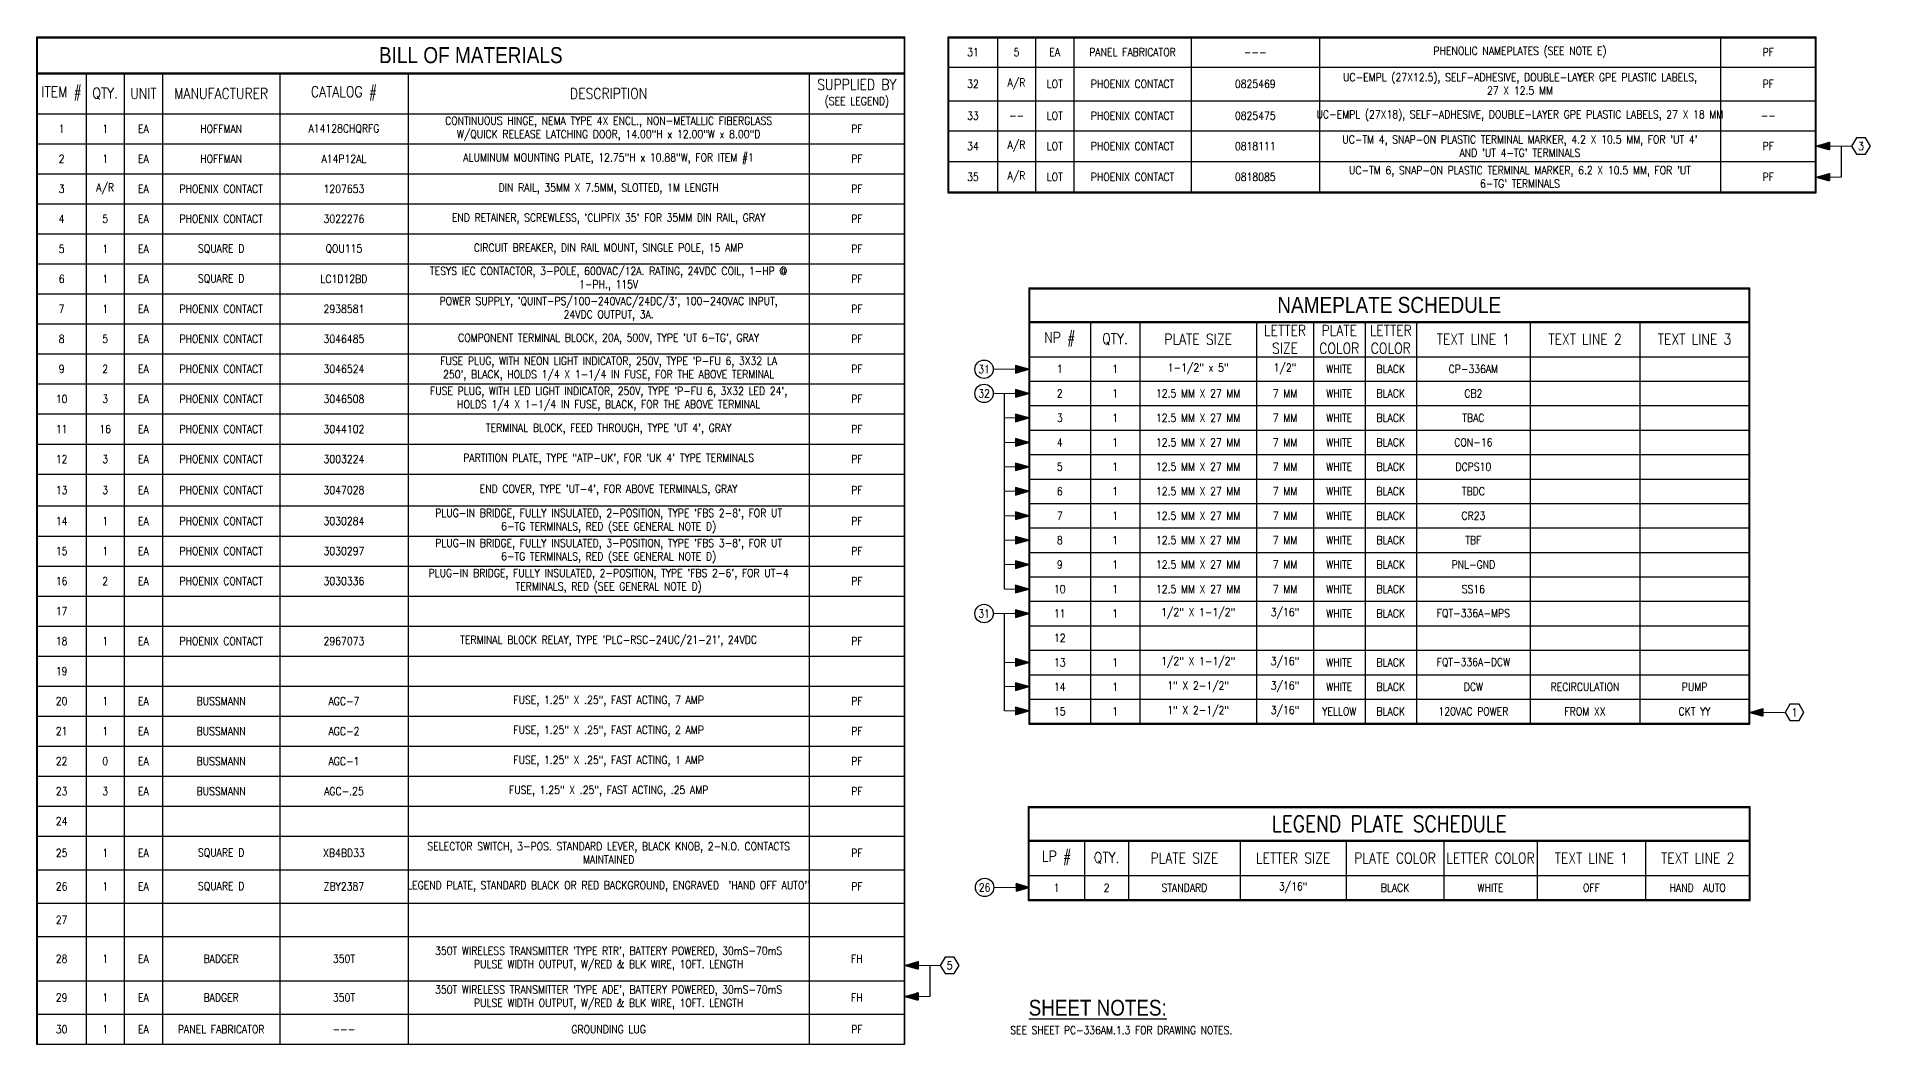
# Model space of a CAD drawing. Header units: inches. Extents: x -1 to 303, y -2 to 61.
# Drawn here: x 82.3 to 168.2, y 13.8 to 60.9 of the extents above; entities that cross this region are included whole.
import ezdxf
from ezdxf.enums import TextEntityAlignment as Align

# ---------------------------------------------------------------- set-up
doc = ezdxf.new("R2010")
doc.units = ezdxf.units.IN
doc.header["$LTSCALE"] = 0.75
doc.header["$MEASUREMENT"] = 0
doc.layers.add('BOM_LAYER @ 4', color=151, linetype='Continuous')
for name, color, linetype, lineweight in [('G-Anno-Sheet-Note @ 4', 151, 'Continuous', 25), ('G-Anno-Std-Note @ 4', 151, 'Continuous', 25), ('Label', 7, 'Continuous', 5)]:
    doc.layers.add(name, color=color, linetype=linetype, lineweight=lineweight)
doc.styles.add('Note', font='romans.shx', dxfattribs={"width": 0.75})
doc.styles.add('ROMANS', font='romans.shx', dxfattribs={"width": 0.85})

# ---------------------------------------------------------------- blocks, each defined once
blk = doc.blocks.new('*T84')
at = {"layer": 'Label', "color": 0, "linetype": 'ByBlock', "lineweight": -2, "ltscale": 2, "transparency": 16777216}
for p, q in [((-0.023, 0.022), (40.675, 0.022)), ((-0.023, 0.022), (-0.023, -47.173)), ((40.675, -1.692), (40.675, 0.022)), ((0.022, -0.023), (40.63, -0.023)), ((0.022, -1.669), (0.022, -0.023)), ((40.63, -0.023), (40.63, -1.669)), ((42.692, 0), (83.389, 0)), ((42.692, 0), (42.692, -7.289)), ((42.737, -1.406), (42.737, 0)), ((45.009, 0), (45.009, -7.244)), ((46.8, 0), (46.8, -7.244)), ((48.59, 0), (48.59, -7.244)), ((54.089, 0), (54.089, -7.244)), ((60.097, 0), (60.097, -7.244)), ((78.903, 0), (78.903, -7.244)), ((83.344, 0), (83.344, -7.244)), ((83.389, -1.406), (83.389, 0)), ((0.022, -1.669), (40.63, -1.669)), ((0.022, -1.714), (40.63, -1.714)), ((0.022, -3.587), (0.022, -1.714)), ((2.294, -1.714), (2.294, -47.173)), ((4.085, -1.714), (4.085, -47.173)), ((5.876, -1.714), (5.876, -47.173)), ((11.374, -1.714), (11.374, -47.173)), ((17.383, -1.714), (17.383, -47.173)), ((36.188, -1.714), (36.188, -47.173)), ((40.63, -1.714), (40.63, -47.173)), ((40.675, -3.587), (40.675, -1.692)), ((42.737, -1.406), (83.344, -1.406)), ((42.737, -2.974), (42.737, -1.406)), ((83.389, -2.974), (83.389, -1.406)), ((42.737, -2.974), (83.344, -2.974)), ((42.737, -4.38), (42.737, -2.974)), ((83.389, -4.38), (83.389, -2.974)), ((0.022, -3.587), (40.63, -3.587)), ((0.022, -4.993), (0.022, -3.587)), ((40.675, -4.993), (40.675, -3.587)), ((0.022, -4.993), (40.63, -4.993)), ((0.022, -6.4), (0.022, -4.993)), ((40.675, -6.4), (40.675, -4.993)), ((42.737, -4.38), (83.344, -4.38)), ((42.737, -5.823), (42.737, -4.38)), ((83.389, -5.823), (83.389, -4.38)), ((42.737, -5.823), (83.344, -5.823)), ((42.737, -7.244), (42.737, -5.823)), ((83.389, -7.289), (83.389, -5.823)), ((0.022, -6.4), (40.63, -6.4)), ((0.022, -7.806), (0.022, -6.4)), ((40.675, -7.806), (40.675, -6.4)), ((42.692, -7.289), (83.389, -7.289)), ((42.737, -7.244), (83.344, -7.244)), ((0.022, -7.806), (40.63, -7.806)), ((0.022, -9.212), (0.022, -7.806)), ((40.675, -9.212), (40.675, -7.806)), ((0.022, -9.212), (40.63, -9.212)), ((0.022, -10.618), (0.022, -9.212)), ((40.675, -10.618), (40.675, -9.212)), ((0.022, -10.618), (40.63, -10.618)), ((0.022, -12.025), (0.022, -10.618)), ((40.675, -12.025), (40.675, -10.618)), ((0.022, -12.025), (40.63, -12.025)), ((0.022, -13.431), (0.022, -12.025)), ((40.675, -13.431), (40.675, -12.025)), ((0.022, -13.431), (40.63, -13.431)), ((0.022, -14.837), (0.022, -13.431)), ((40.675, -14.837), (40.675, -13.431)), ((0.022, -14.837), (40.63, -14.837)), ((0.022, -16.243), (0.022, -14.837)), ((40.675, -16.243), (40.675, -14.837)), ((0.022, -16.243), (40.63, -16.243)), ((0.022, -17.65), (0.022, -16.243)), ((40.675, -17.65), (40.675, -16.243)), ((0.022, -17.65), (40.63, -17.65)), ((0.022, -19.056), (0.022, -17.65)), ((40.675, -19.056), (40.675, -17.65)), ((0.022, -19.056), (40.63, -19.056)), ((0.022, -20.462), (0.022, -19.056)), ((40.675, -20.462), (40.675, -19.056)), ((0.022, -20.462), (40.63, -20.462)), ((0.022, -21.959), (0.022, -20.462)), ((40.675, -21.959), (40.675, -20.462)), ((0.022, -21.959), (40.63, -21.959)), ((0.022, -23.365), (0.022, -21.959)), ((40.675, -23.365), (40.675, -21.959)), ((0.022, -23.365), (40.63, -23.365)), ((0.022, -24.771), (0.022, -23.365)), ((40.675, -24.771), (40.675, -23.365)), ((0.022, -24.771), (40.63, -24.771)), ((0.022, -26.177), (0.022, -24.771)), ((40.675, -26.177), (40.675, -24.771)), ((0.022, -26.177), (40.63, -26.177)), ((0.022, -27.584), (0.022, -26.177)), ((40.675, -27.584), (40.675, -26.177)), ((0.022, -27.584), (40.63, -27.584)), ((0.022, -28.99), (0.022, -27.584)), ((40.675, -28.99), (40.675, -27.584)), ((0.022, -28.99), (40.63, -28.99)), ((0.022, -30.396), (0.022, -28.99)), ((40.675, -30.396), (40.675, -28.99)), ((0.022, -30.396), (40.63, -30.396)), ((0.022, -31.802), (0.022, -30.396)), ((40.675, -31.802), (40.675, -30.396)), ((0.022, -31.802), (40.63, -31.802)), ((0.022, -33.209), (0.022, -31.802)), ((40.675, -33.209), (40.675, -31.802)), ((0.022, -33.209), (40.63, -33.209)), ((0.022, -34.615), (0.022, -33.209)), ((40.675, -34.615), (40.675, -33.209)), ((0.022, -34.615), (40.63, -34.615)), ((0.022, -36.021), (0.022, -34.615)), ((40.675, -36.021), (40.675, -34.615)), ((0.022, -36.021), (40.63, -36.021)), ((0.022, -37.427), (0.022, -36.021)), ((40.675, -37.427), (40.675, -36.021)), ((0.022, -37.427), (40.63, -37.427)), ((0.022, -38.995), (0.022, -37.427)), ((40.675, -38.995), (40.675, -37.427)), ((0.022, -38.995), (40.63, -38.995)), ((0.022, -40.563), (0.022, -38.995)), ((40.675, -40.563), (40.675, -38.995)), ((0.022, -40.563), (40.63, -40.563)), ((0.022, -42.131), (0.022, -40.563)), ((40.675, -42.131), (40.675, -40.563)), ((0.022, -42.131), (40.63, -42.131)), ((0.022, -44.199), (0.022, -42.131)), ((40.675, -44.199), (40.675, -42.131)), ((0.022, -44.199), (40.63, -44.199)), ((0.022, -45.767), (0.022, -44.199)), ((40.675, -45.767), (40.675, -44.199)), ((0.022, -45.767), (40.63, -45.767)), ((0.022, -47.173), (0.022, -45.767)), ((40.675, -47.173), (40.675, -45.767)), ((-0.023, -47.173), (40.675, -47.173))]:
    blk.add_line(p, q, dxfattribs=at)
at = {"layer": 'Label', "color": 0, "ltscale": 2, "transparency": 16777216, "attachment_point": 5, "style": 'ROMANS'}
for s, insert, char_height, width in [('\\A1;{\\fArial|b0|i0|c0|p34;\\C256;BILL OF MATERIALS}', (20.326, -0.846), 0.75, 40.35213), ('31', (43.862, -0.703), 0.375, 1.99394), ('5', (45.904, -0.703), 0.375, 1.49095), ('EA', (47.695, -0.703), 0.375, 1.49095), ('PANEL FABRICATOR', (51.34, -0.703), 0.375, 5.19864), ('---', (57.093, -0.703), 0.375, 5.70829), ('PHENOLIC NAMEPLATES (SEE NOTE E)', (69.5, -0.703), 0.375, 18.50554), ('PF', (81.135, -0.703), 0.375, 4.16381), ('UC-EMPL (27X12.5), SELF-ADHESIVE, DOUBLE-LAYER GPE PLASTIC LABELS, 27 X 12.5 MM', (69.5, -2.19), 0.375, 18.50554), ('ITEM #', (1.147, -2.639), 0.5, 1.99394), ('QTY.', (3.189, -2.639), 0.5, 1.49095), ('UNIT', (4.98, -2.639), 0.5, 1.49095), ('MANUFACTURER', (8.625, -2.639), 0.5, 5.19864), ('CATALOG #', (14.379, -2.639), 0.5, 5.70829), ('DESCRIPTION', (26.786, -2.639), 0.5, 18.50554), ('SUPPLIED BY {\\H0.75x;(SEE LEGEND)}', (38.42, -2.639), 0.5, 4.16381), ('32', (43.862, -2.19), 0.375, 1.99394), ('A/R', (45.904, -2.19), 0.375, 1.49095), ('LOT', (47.695, -2.19), 0.375, 1.49095), ('PHOENIX CONTACT', (51.34, -2.19), 0.375, 5.19864), ('0825469', (57.093, -2.19), 0.375, 5.70829), ('PF', (81.135, -2.19), 0.375, 4.16381), ('UC-EMPL (27X18), SELF-ADHESIVE, DOUBLE-LAYER GPE PLASTIC LABELS, 27 X 18 MM', (69.5, -3.677), 0.375, 18.50554), ('1', (1.147, -4.29), 0.375, 1.99394), ('1', (3.189, -4.29), 0.375, 1.49095), ('EA', (4.98, -4.29), 0.375, 1.49095), ('HOFFMAN', (8.625, -4.29), 0.375, 5.19864), ('{\\C256;A14128CHQRFG}', (14.379, -4.29), 0.375, 5.70829), ('CONTINUOUS HINGE, NEMA TYPE 4X ENCL., NON-METALLIC FIBERGLASS W/QUICK RELEASE LATCHING DOOR, 14.00"H x 12.00"W x 8.00"D', (26.786, -4.29), 0.375, 18.50554), ('PF', (38.42, -4.29), 0.375, 4.16381), ('33', (43.862, -3.677), 0.375, 1.99394), ('--', (45.904, -3.677), 0.375, 1.49095), ('LOT', (47.695, -3.677), 0.375, 1.49095), ('PHOENIX CONTACT', (51.34, -3.677), 0.375, 5.19864), ('0825475', (57.093, -3.677), 0.375, 5.70829), ('--', (81.135, -3.677), 0.375, 4.16381), ('34', (43.862, -5.102), 0.375, 1.99394), ('A/R', (45.904, -5.102), 0.375, 1.49095), ('LOT', (47.695, -5.102), 0.375, 1.49095), ('PHOENIX CONTACT', (51.34, -5.102), 0.375, 5.19864), ('0818111', (57.093, -5.102), 0.375, 5.70829), ("UC-TM 4, SNAP-ON PLASTIC TERMINAL MARKER, 4.2 X 10.5 MM, FOR 'UT 4' AND 'UT 4-TG' TERMINALS ", (69.5, -5.102), 0.375, 18.50554), ('PF', (81.135, -5.102), 0.375, 4.16381), ('2', (1.147, -5.696), 0.375, 1.99394), ('1', (3.189, -5.696), 0.375, 1.49095), ('EA', (4.98, -5.696), 0.375, 1.49095), ('HOFFMAN', (8.625, -5.696), 0.375, 5.19864), ('A14P12AL', (14.379, -5.696), 0.375, 5.70829), ('ALUMINUM MOUNTING PLATE, 12.75"H x 10.88"W, FOR ITEM #1', (26.786, -5.696), 0.375, 18.50554), ('PF', (38.42, -5.696), 0.375, 4.16381), ('A/R', (3.189, -7.103), 0.375, 1.49095), ('DIN RAIL, 35MM X 7.5MM, SLOTTED, 1M LENGTH', (26.786, -7.103), 0.375, 18.50554), ('35', (43.862, -6.545), 0.375, 1.99394), ('A/R', (45.904, -6.545), 0.375, 1.49095), ('LOT', (47.695, -6.545), 0.375, 1.49095), ('PHOENIX CONTACT', (51.34, -6.545), 0.375, 5.19864), ('0818085', (57.093, -6.545), 0.375, 5.70829), ("UC-TM 6, SNAP-ON PLASTIC TERMINAL MARKER, 6.2 X 10.5 MM, FOR 'UT 6-TG' TERMINALS ", (69.5, -6.545), 0.375, 18.50554), ('PF', (81.135, -6.545), 0.375, 4.16381), ('3', (1.147, -7.103), 0.375, 1.99394), ('EA', (4.98, -7.103), 0.375, 1.49095), ('PHOENIX CONTACT', (8.625, -7.103), 0.375, 5.19864), ('1207653', (14.379, -7.103), 0.375, 5.70829), ('PF', (38.42, -7.103), 0.375, 4.16381), ('4', (1.147, -8.509), 0.375, 1.99394), ('5', (3.189, -8.509), 0.375, 1.49095), ('EA', (4.98, -8.509), 0.375, 1.49095), ('PHOENIX CONTACT', (8.625, -8.509), 0.375, 5.19864), ('3022276', (14.379, -8.509), 0.375, 5.70829), ("END RETAINER, SCREWLESS, 'CLIPFIX 35' FOR 35MM DIN RAIL, GRAY", (26.786, -8.509), 0.375, 18.50554), ('PF', (38.42, -8.509), 0.375, 4.16381), ('5', (1.147, -9.915), 0.375, 1.99394), ('1', (3.189, -9.915), 0.375, 1.49095), ('EA', (4.98, -9.915), 0.375, 1.49095), ('SQUARE D', (8.625, -9.915), 0.375, 5.19864), ('QOU115', (14.379, -9.915), 0.375, 5.70829), ('CIRCUIT BREAKER, DIN RAIL MOUNT, SINGLE POLE, 15 AMP', (26.786, -9.915), 0.375, 18.50554), ('PF', (38.42, -9.915), 0.375, 4.16381), ('6', (1.147, -11.321), 0.375, 1.99394), ('1', (3.189, -11.321), 0.375, 1.49095), ('EA', (4.98, -11.321), 0.375, 1.49095), ('SQUARE D', (8.625, -11.321), 0.375, 5.19864), ('LC1D12BD', (14.379, -11.321), 0.375, 5.70829), ('TESYS IEC CONTACTOR, 3-POLE, 600VAC/12A. RATING, 24VDC COIL, 1-HP @ 1-PH., 115V', (26.786, -11.321), 0.375, 18.50554), ('PF', (38.42, -11.321), 0.375, 4.16381), ('7', (1.147, -12.728), 0.375, 1.99394), ('1', (3.189, -12.728), 0.375, 1.49095), ('EA', (4.98, -12.728), 0.375, 1.49095), ('PHOENIX CONTACT', (8.625, -12.728), 0.375, 5.19864), ('2938581', (14.379, -12.728), 0.375, 5.70829), ("POWER SUPPLY, 'QUINT-PS/100-240VAC/24DC/3', 100-240VAC INPUT, 24VDC OUTPUT, 3A.", (26.786, -12.728), 0.375, 18.50554), ('PF', (38.42, -12.728), 0.375, 4.16381), ('8', (1.147, -14.134), 0.375, 1.99394), ('5', (3.189, -14.134), 0.375, 1.49095), ('EA', (4.98, -14.134), 0.375, 1.49095), ('PHOENIX CONTACT', (8.625, -14.134), 0.375, 5.19864), ('3046485', (14.379, -14.134), 0.375, 5.70829), ("COMPONENT TERMINAL BLOCK, 20A, 500V, TYPE 'UT 6-TG', GRAY", (26.786, -14.134), 0.375, 18.50554), ('PF', (38.42, -14.134), 0.375, 4.16381), ('9', (1.147, -15.54), 0.375, 1.99394), ('2', (3.189, -15.54), 0.375, 1.49095), ('EA', (4.98, -15.54), 0.375, 1.49095), ('PHOENIX CONTACT', (8.625, -15.54), 0.375, 5.19864), ('3046524', (14.379, -15.54), 0.375, 5.70829), ("FUSE PLUG, WITH NEON LIGHT INDICATOR, 250V, TYPE 'P-FU 6, 3X32 LA 250', BLACK, HOLDS 1/4 X 1-1/4 IN FUSE, FOR THE ABOVE TERMINAL", (26.786, -15.54), 0.375, 18.50554), ('PF', (38.42, -15.54), 0.375, 4.16381), ('10', (1.147, -16.946), 0.375, 1.99394), ('3', (3.189, -16.946), 0.375, 1.49095), ('EA', (4.98, -16.946), 0.375, 1.49095), ('PHOENIX CONTACT', (8.625, -16.946), 0.375, 5.19864), ('3046508', (14.379, -16.946), 0.375, 5.70829), ("FUSE PLUG, WITH LED LIGHT INDICATOR, 250V, TYPE 'P-FU 6, 3X32 LED 24', HOLDS 1/4 X 1-1/4 IN FUSE, BLACK, FOR THE ABOVE TERMINAL", (26.786, -16.946), 0.375, 18.50554), ('PF', (38.42, -16.946), 0.375, 4.16381), ('11', (1.147, -18.353), 0.375, 1.99394), ('16', (3.189, -18.353), 0.375, 1.49095), ('EA', (4.98, -18.353), 0.375, 1.49095), ('PHOENIX CONTACT', (8.625, -18.353), 0.375, 5.19864), ('3044102', (14.379, -18.353), 0.375, 5.70829), ("TERMINAL BLOCK, FEED THROUGH, TYPE 'UT 4', GRAY", (26.786, -18.353), 0.375, 18.50554), ('PF', (38.42, -18.353), 0.375, 4.16381), ('12', (1.147, -19.759), 0.375, 1.99394), ('3', (3.189, -19.759), 0.375, 1.49095), ('EA', (4.98, -19.759), 0.375, 1.49095), ('PHOENIX CONTACT', (8.625, -19.759), 0.375, 5.19864), ('3003224', (14.379, -19.759), 0.375, 5.70829), ('PARTITION PLATE, TYPE "ATP-UK\', FOR \'UK 4\' TYPE TERMINALS', (26.786, -19.759), 0.375, 18.50554), ('PF', (38.42, -19.759), 0.375, 4.16381), ('13', (1.147, -21.21), 0.375, 1.99394), ('3', (3.189, -21.21), 0.375, 1.49095), ('EA', (4.98, -21.21), 0.375, 1.49095), ('PHOENIX CONTACT', (8.625, -21.21), 0.375, 5.19864), ('3047028', (14.379, -21.21), 0.375, 5.70829), ("\\A1;END COVER, TYPE 'UT-4', FOR ABOVE TERMINALS, GRAY", (26.786, -21.21), 0.375, 18.50554), ('PF', (38.42, -21.21), 0.375, 4.16381), ("PLUG-IN BRIDGE, FULLY INSULATED, 2-POSITION, TYPE 'FBS 2-8', FOR UT 6-TG TERMINALS, RED (SEE GENERAL NOTE D)", (26.786, -22.662), 0.375, 18.50554), ('14', (1.147, -22.662), 0.375, 1.99394), ('1', (3.189, -22.662), 0.375, 1.49095), ('EA', (4.98, -22.662), 0.375, 1.49095), ('PHOENIX CONTACT', (8.625, -22.662), 0.375, 5.19864), ('3030284', (14.379, -22.662), 0.375, 5.70829), ('PF', (38.42, -22.662), 0.375, 4.16381), ('15', (1.147, -24.068), 0.375, 1.99394), ('1', (3.189, -24.068), 0.375, 1.49095), ('EA', (4.98, -24.068), 0.375, 1.49095), ('PHOENIX CONTACT', (8.625, -24.068), 0.375, 5.19864), ('3030297', (14.379, -24.068), 0.375, 5.70829), ("PLUG-IN BRIDGE, FULLY INSULATED, 3-POSITION, TYPE 'FBS 3-8', FOR UT 6-TG TERMINALS, RED (SEE GENERAL NOTE D)", (26.786, -24.068), 0.375, 18.50554), ('PF', (38.42, -24.068), 0.375, 4.16381), ("PLUG-IN BRIDGE, FULLY INSULATED, 2-POSITION, TYPE 'FBS 2-6', FOR UT-4 TERMINALS, RED (SEE GENERAL NOTE D)", (26.786, -25.474), 0.375, 18.50554), ('16', (1.147, -25.474), 0.375, 1.99394), ('2', (3.189, -25.474), 0.375, 1.49095), ('EA', (4.98, -25.474), 0.375, 1.49095), ('PHOENIX CONTACT', (8.625, -25.474), 0.375, 5.19864), ('3030336', (14.379, -25.474), 0.375, 5.70829), ('PF', (38.42, -25.474), 0.375, 4.16381), ('17', (1.147, -26.88), 0.375, 1.99394), ('18', (1.147, -28.287), 0.375, 1.99394), ('1', (3.189, -28.287), 0.375, 1.49095), ('EA', (4.98, -28.287), 0.375, 1.49095), ('PHOENIX CONTACT', (8.625, -28.287), 0.375, 5.19864), ('2967073', (14.379, -28.287), 0.375, 5.70829), ("TERMINAL BLOCK RELAY, TYPE 'PLC-RSC-24UC/21-21', 24VDC ", (26.786, -28.287), 0.375, 18.50554), ('PF', (38.42, -28.287), 0.375, 4.16381), ('19', (1.147, -29.693), 0.375, 1.99394), ('20', (1.147, -31.099), 0.375, 1.99394), ('1', (3.189, -31.099), 0.375, 1.49095), ('EA', (4.98, -31.099), 0.375, 1.49095), ('BUSSMANN', (8.625, -31.099), 0.375, 5.19864), ('AGC-7', (14.379, -31.099), 0.375, 5.70829), ('\\A1;FUSE, 1.25" X .25", FAST ACTING, 7 AMP', (26.786, -31.099), 0.375, 18.50554), ('PF', (38.42, -31.099), 0.375, 4.16381), ('21', (1.147, -32.505), 0.375, 1.99394), ('1', (3.189, -32.505), 0.375, 1.49095), ('EA', (4.98, -32.505), 0.375, 1.49095), ('BUSSMANN', (8.625, -32.505), 0.375, 5.19864), ('AGC-2', (14.379, -32.505), 0.375, 5.70829), ('\\A1;FUSE, 1.25" X .25", FAST ACTING, 2 AMP', (26.786, -32.505), 0.375, 18.50554), ('PF', (38.42, -32.505), 0.375, 4.16381), ('22', (1.147, -33.912), 0.375, 1.99394), ('0', (3.189, -33.912), 0.375, 1.49095), ('EA', (4.98, -33.912), 0.375, 1.49095), ('BUSSMANN', (8.625, -33.912), 0.375, 5.19864), ('AGC-1', (14.379, -33.912), 0.375, 5.70829), ('\\A1;FUSE, 1.25" X .25", FAST ACTING, 1 AMP', (26.786, -33.912), 0.375, 18.50554), ('PF', (38.42, -33.912), 0.375, 4.16381), ('23', (1.147, -35.318), 0.375, 1.99394), ('3', (3.189, -35.318), 0.375, 1.49095), ('EA', (4.98, -35.318), 0.375, 1.49095), ('BUSSMANN', (8.625, -35.318), 0.375, 5.19864), ('AGC-.25', (14.379, -35.318), 0.375, 5.70829), ('\\A1;FUSE, 1.25" X .25", FAST ACTING, .25 AMP', (26.786, -35.318), 0.375, 18.50554), ('PF', (38.42, -35.318), 0.375, 4.16381), ('24', (1.147, -36.724), 0.375, 1.99394), ('SELECTOR SWITCH, 3-POS. STANDARD LEVER, BLACK KNOB, 2-N.O. CONTACTS MAINTAINED', (26.786, -38.211), 0.375, 18.50554), ('25', (1.147, -38.211), 0.375, 1.99394), ('1', (3.189, -38.211), 0.375, 1.49095), ('EA', (4.98, -38.211), 0.375, 1.49095), ('SQUARE D', (8.625, -38.211), 0.375, 5.19864), ('XB4BD33', (14.379, -38.211), 0.375, 5.70829), ('PF', (38.42, -38.211), 0.375, 4.16381), ("LEGEND PLATE, STANDARD BLACK OR RED BACKGROUND, ENGRAVED  'HAND OFF AUTO''", (26.786, -39.779), 0.375, 18.50554), ('26', (1.147, -39.779), 0.375, 1.99394), ('1', (3.189, -39.779), 0.375, 1.49095), ('EA', (4.98, -39.779), 0.375, 1.49095), ('SQUARE D', (8.625, -39.779), 0.375, 5.19864), ('ZBY2387', (14.379, -39.779), 0.375, 5.70829), ('PF', (38.42, -39.779), 0.375, 4.16381), ('27', (1.147, -41.347), 0.375, 1.99394), ("\\A1;350T WIRELESS TRANSMITTER 'TYPE RTR', BATTERY POWERED, 30mS-70mS PULSE WIDTH OUTPUT, W/RED & BLK WIRE, 1OFT. LENGTH", (26.786, -43.165), 0.375, 18.50554), ('28', (1.147, -43.165), 0.375, 1.99394), ('1', (3.189, -43.165), 0.375, 1.49095), ('EA', (4.98, -43.165), 0.375, 1.49095), ('BADGER', (8.625, -43.165), 0.375, 5.19864), ('350T', (14.379, -43.165), 0.375, 5.70829), ('FH', (38.42, -43.165), 0.375, 4.16381), ("\\A1;350T WIRELESS TRANSMITTER 'TYPE ADE', BATTERY POWERED, 30mS-70mS PULSE WIDTH OUTPUT, W/RED & BLK WIRE, 1OFT. LENGTH", (26.786, -44.983), 0.375, 18.50554), ('29', (1.147, -44.983), 0.375, 1.99394), ('1', (3.189, -44.983), 0.375, 1.49095), ('EA', (4.98, -44.983), 0.375, 1.49095), ('BADGER', (8.625, -44.983), 0.375, 5.19864), ('350T', (14.379, -44.983), 0.375, 5.70829), ('FH', (38.42, -44.983), 0.375, 4.16381), ('30', (1.147, -46.47), 0.375, 1.99394), ('1', (3.189, -46.47), 0.375, 1.49095), ('EA', (4.98, -46.47), 0.375, 1.49095), ('PANEL FABRICATOR', (8.625, -46.47), 0.375, 5.19864), ('GROUNDING LUG', (26.786, -46.47), 0.375, 18.50554), ('PF', (38.42, -46.47), 0.375, 4.16381), ('---', (14.379, -46.47), 0.375, 5.70829)]:
    blk.add_mtext(s, dxfattribs=dict(at, insert=insert, char_height=char_height, width=width))
blk = doc.blocks.new('*T85')
at = {"layer": 'Label', "color": 0, "linetype": 'ByBlock', "lineweight": -2, "ltscale": 2}
for p, q in [((-0.023, 0.023), (33.775, 0.023)), ((-0.023, 0.023), (-0.023, -20.412)), ((33.775, -1.574), (33.775, 0.023)), ((0.023, -0.023), (33.73, -0.023)), ((0.023, -1.552), (0.023, -0.023)), ((33.73, -0.023), (33.73, -1.552)), ((0.023, -1.552), (33.73, -1.552)), ((0.023, -1.597), (33.73, -1.597)), ((0.023, -3.207), (0.023, -1.597)), ((2.869, -1.597), (2.869, -20.367)), ((5.184, -1.597), (5.184, -20.367)), ((10.659, -1.597), (10.659, -20.367)), ((13.324, -1.597), (13.324, -20.367)), ((15.742, -1.597), (15.742, -20.367)), ((18.153, -1.597), (18.153, -20.367)), ((23.487, -1.597), (23.487, -20.367)), ((28.62, -1.597), (28.62, -20.367)), ((33.73, -1.597), (33.73, -20.367)), ((33.775, -3.207), (33.775, -1.574)), ((0.023, -3.207), (33.73, -3.207)), ((0.023, -4.353), (0.023, -3.207)), ((33.775, -4.353), (33.775, -3.207)), ((0.023, -4.353), (33.73, -4.353)), ((0.023, -5.498), (0.023, -4.353)), ((33.775, -5.498), (33.775, -4.353)), ((0.023, -5.498), (33.73, -5.498)), ((0.023, -6.644), (0.023, -5.498)), ((33.775, -6.644), (33.775, -5.498)), ((0.023, -6.644), (33.73, -6.644)), ((0.023, -7.789), (0.023, -6.644)), ((33.775, -7.789), (33.775, -6.644)), ((0.023, -7.789), (33.73, -7.789)), ((0.023, -8.935), (0.023, -7.789)), ((33.775, -8.935), (33.775, -7.789)), ((0.023, -8.935), (33.73, -8.935)), ((0.023, -10.08), (0.023, -8.935)), ((33.775, -10.08), (33.775, -8.935)), ((0.023, -10.08), (33.73, -10.08)), ((0.023, -11.226), (0.023, -10.08)), ((33.775, -11.226), (33.775, -10.08)), ((0.023, -11.226), (33.73, -11.226)), ((0.023, -12.371), (0.023, -11.226)), ((33.775, -12.371), (33.775, -11.226)), ((0.023, -12.371), (33.73, -12.371)), ((0.023, -13.517), (0.023, -12.371)), ((33.775, -13.517), (33.775, -12.371)), ((0.023, -13.517), (33.73, -13.517)), ((0.023, -14.662), (0.023, -13.517)), ((33.775, -14.662), (33.775, -13.517)), ((0.023, -14.662), (33.73, -14.662)), ((0.023, -15.808), (0.023, -14.662)), ((33.775, -15.808), (33.775, -14.662)), ((0.023, -15.808), (33.73, -15.808)), ((0.023, -16.953), (0.023, -15.808)), ((33.775, -16.953), (33.775, -15.808)), ((0.023, -16.953), (33.73, -16.953)), ((0.023, -18.099), (0.023, -16.953)), ((33.775, -18.099), (33.775, -16.953)), ((0.023, -18.099), (33.73, -18.099)), ((0.023, -19.244), (0.023, -18.099)), ((33.775, -19.244), (33.775, -18.099)), ((0.023, -19.244), (33.73, -19.244)), ((0.023, -20.367), (0.023, -19.244)), ((33.775, -20.412), (33.775, -19.244)), ((-0.023, -20.412), (33.775, -20.412)), ((0.023, -20.367), (33.73, -20.367))]:
    blk.add_line(p, q, dxfattribs=at)
at = {"layer": 'Label', "color": 0, "ltscale": 2, "attachment_point": 5, "style": 'ROMANS'}
for s, insert, char_height, width in [('\\A1;{\\fArial|b0|i0|c0|p34;\\C256;NAMEPLATE SCHEDULE}', (16.876, -0.787), 0.75, 33.45247), ('NP #', (1.434, -2.391), 0.5, 2.56896), ('QTY.', (4.026, -2.391), 0.5, 2.01473), ('PLATE SIZE', (7.922, -2.391), 0.5, 5.17571), ('LETTER SIZE', (11.992, -2.391), 0.5, 2.36447), ('PLATE COLOR', (14.533, -2.391), 0.5, 2.11845), ('LETTER COLOR', (16.948, -2.391), 0.5, 2.11054), ('TEXT LINE 1', (20.82, -2.391), 0.5, 5.03418), ('TEXT LINE 2', (26.053, -2.391), 0.5, 4.83272), ('TEXT LINE 3', (31.186, -2.391), 0.5, 4.83272), ('{\\W1;1}', (1.434, -3.78), 0.375, 2.56896), ('1', (4.026, -3.78), 0.375, 2.01473), ('1-1/2" x 5"', (7.922, -3.78), 0.375, 5.17571), ('1/2"', (11.992, -3.78), 0.375, 2.36447), ('WHITE', (14.533, -3.78), 0.375, 2.11845), ('BLACK', (16.948, -3.78), 0.375, 2.11054), ('CP-336AM', (20.82, -3.78), 0.375, 5.03418), ('2', (1.434, -4.926), 0.375, 2.56896), ('1', (4.026, -4.926), 0.375, 2.01473), ('12.5 MM X 27 MM', (7.922, -4.926), 0.375, 5.17571), ('7 MM', (11.992, -4.926), 0.375, 2.36447), ('WHITE', (14.533, -4.926), 0.375, 2.11845), ('BLACK', (16.948, -4.926), 0.375, 2.11054), ('CB2', (20.82, -4.926), 0.375, 5.03418), ('3', (1.434, -6.071), 0.375, 2.56896), ('1', (4.026, -6.071), 0.375, 2.01473), ('12.5 MM X 27 MM', (7.922, -6.071), 0.375, 5.17571), ('7 MM', (11.992, -6.071), 0.375, 2.36447), ('WHITE', (14.533, -6.071), 0.375, 2.11845), ('BLACK', (16.948, -6.071), 0.375, 2.11054), ('TBAC', (20.82, -6.071), 0.375, 5.03418), ('4', (1.434, -7.217), 0.375, 2.56896), ('1', (4.026, -7.217), 0.375, 2.01473), ('12.5 MM X 27 MM', (7.922, -7.217), 0.375, 5.17571), ('7 MM', (11.992, -7.217), 0.375, 2.36447), ('WHITE', (14.533, -7.217), 0.375, 2.11845), ('BLACK', (16.948, -7.217), 0.375, 2.11054), ('CON-16', (20.82, -7.217), 0.375, 5.03418), ('5', (1.434, -8.362), 0.375, 2.56896), ('1', (4.026, -8.362), 0.375, 2.01473), ('12.5 MM X 27 MM', (7.922, -8.362), 0.375, 5.17571), ('7 MM', (11.992, -8.362), 0.375, 2.36447), ('WHITE', (14.533, -8.362), 0.375, 2.11845), ('BLACK', (16.948, -8.362), 0.375, 2.11054), ('DCPS10', (20.82, -8.362), 0.375, 5.03418), ('6', (1.434, -9.508), 0.375, 2.56896), ('1', (4.026, -9.508), 0.375, 2.01473), ('12.5 MM X 27 MM', (7.922, -9.508), 0.375, 5.17571), ('7 MM', (11.992, -9.508), 0.375, 2.36447), ('WHITE', (14.533, -9.508), 0.375, 2.11845), ('BLACK', (16.948, -9.508), 0.375, 2.11054), ('TBDC', (20.82, -9.508), 0.375, 5.03418), ('7', (1.434, -10.653), 0.375, 2.56896), ('1', (4.026, -10.653), 0.375, 2.01473), ('12.5 MM X 27 MM', (7.922, -10.653), 0.375, 5.17571), ('7 MM', (11.992, -10.653), 0.375, 2.36447), ('WHITE', (14.533, -10.653), 0.375, 2.11845), ('BLACK', (16.948, -10.653), 0.375, 2.11054), ('CR23', (20.82, -10.653), 0.375, 5.03418), ('8', (1.434, -11.799), 0.375, 2.56896), ('1', (4.026, -11.799), 0.375, 2.01473), ('12.5 MM X 27 MM', (7.922, -11.799), 0.375, 5.17571), ('7 MM', (11.992, -11.799), 0.375, 2.36447), ('WHITE', (14.533, -11.799), 0.375, 2.11845), ('BLACK', (16.948, -11.799), 0.375, 2.11054), ('TBF', (20.82, -11.799), 0.375, 5.03418), ('9', (1.434, -12.944), 0.375, 2.56896), ('1', (4.026, -12.944), 0.375, 2.01473), ('12.5 MM X 27 MM', (7.922, -12.944), 0.375, 5.17571), ('7 MM', (11.992, -12.944), 0.375, 2.36447), ('WHITE', (14.533, -12.944), 0.375, 2.11845), ('BLACK', (16.948, -12.944), 0.375, 2.11054), ('PNL-GND', (20.82, -12.944), 0.375, 5.03418), ('10', (1.434, -14.09), 0.375, 2.56896), ('1', (4.026, -14.09), 0.375, 2.01473), ('12.5 MM X 27 MM', (7.922, -14.09), 0.375, 5.17571), ('7 MM', (11.992, -14.09), 0.375, 2.36447), ('WHITE', (14.533, -14.09), 0.375, 2.11845), ('BLACK', (16.948, -14.09), 0.375, 2.11054), ('SS16', (20.82, -14.09), 0.375, 5.03418), ('11', (1.434, -15.235), 0.375, 2.56896), ('1', (4.026, -15.235), 0.375, 2.01473), ('\\A1;1/2" X 1-1/2"', (7.922, -15.235), 0.375, 5.17571), ('\\A1;3/16"', (11.992, -15.235), 0.375, 2.36447), ('WHITE', (14.533, -15.235), 0.375, 2.11845), ('BLACK', (16.948, -15.235), 0.375, 2.11054), ('FQT-336A-MPS', (20.82, -15.235), 0.375, 5.03418), ('12', (1.434, -16.381), 0.375, 2.56896), ('13', (1.434, -17.526), 0.375, 2.56896), ('1', (4.026, -17.526), 0.375, 2.01473), ('\\A1;1/2" X 1-1/2"', (7.922, -17.526), 0.375, 5.17571), ('\\A1;3/16"', (11.992, -17.526), 0.375, 2.36447), ('WHITE', (14.533, -17.526), 0.375, 2.11845), ('BLACK', (16.948, -17.526), 0.375, 2.11054), ('FQT-336A-DCW', (20.82, -17.526), 0.375, 5.03418), ('14', (1.434, -18.671), 0.375, 2.56896), ('1', (4.026, -18.671), 0.375, 2.01473), ('\\A1;1" X 2-1/2"', (7.922, -18.671), 0.375, 5.17571), ('\\A1;3/16"', (11.992, -18.671), 0.375, 2.36447), ('WHITE', (14.533, -18.671), 0.375, 2.11845), ('BLACK', (16.948, -18.671), 0.375, 2.11054), ('DCW', (20.82, -18.671), 0.375, 5.03418), ('RECIRCULATION', (26.053, -18.671), 0.375, 4.83272), ('PUMP', (31.186, -18.671), 0.375, 4.83272), ('15', (1.434, -19.817), 0.375, 2.56896), ('1', (4.026, -19.817), 0.375, 2.01473), ('\\A1;1" X 2-1/2"', (7.922, -19.817), 0.375, 5.17571), ('\\A1;3/16"', (11.992, -19.817), 0.375, 2.36447), ('YELLOW', (14.533, -19.817), 0.375, 2.11845), ('BLACK', (16.948, -19.817), 0.375, 2.11054), ('120VAC POWER', (20.82, -19.817), 0.375, 5.03418), ('FROM XX', (26.053, -19.817), 0.375, 4.83272), ('CKT YY', (31.186, -19.817), 0.375, 4.83272)]:
    blk.add_mtext(s, dxfattribs=dict(at, insert=insert, char_height=char_height, width=width))
blk = doc.blocks.new('Anno_Circle')
at = {"color": 0, "linetype": 'ByBlock', "lineweight": -2}
blk.add_circle((0, 0), 1.15, dxfattribs=at)
at = {"color": 0, "linetype": 'ByBlock', "lineweight": -2, "style": 'Note', "width": 0.85}
blk.add_attdef('ID', text='', height=1, dxfattribs=at).set_placement((0, 0), align=Align.MIDDLE)
blk = doc.blocks.new('*T106')
at = {"layer": 'Label', "color": 0, "linetype": 'ByBlock', "lineweight": -2, "ltscale": 2}
for p, q in [((-0.023, 0.023), (33.819, 0.023)), ((-0.023, 0.023), (-0.023, -4.375)), ((33.819, -1.574), (33.819, 0.023)), ((0.023, -0.023), (33.774, -0.023)), ((0.023, -1.552), (0.023, -0.023)), ((33.774, -0.023), (33.774, -1.552)), ((0.023, -1.552), (33.774, -1.552)), ((0.023, -1.597), (33.774, -1.597)), ((0.023, -3.207), (0.023, -1.597)), ((2.619, -1.597), (2.619, -4.33)), ((4.684, -1.597), (4.684, -4.33)), ((9.909, -1.597), (9.909, -4.33)), ((14.882, -1.597), (14.882, -4.33)), ((19.46, -1.597), (19.46, -4.33)), ((23.829, -1.597), (23.829, -4.33)), ((28.913, -1.597), (28.913, -4.33)), ((33.774, -1.597), (33.774, -4.33)), ((33.819, -3.207), (33.819, -1.574)), ((0.023, -3.207), (33.774, -3.207)), ((0.023, -4.33), (0.023, -3.207)), ((33.819, -4.375), (33.819, -3.207)), ((-0.023, -4.375), (33.819, -4.375)), ((0.023, -4.33), (33.774, -4.33))]:
    blk.add_line(p, q, dxfattribs=at)
at = {"layer": 'Label', "color": 0, "ltscale": 2, "attachment_point": 5, "style": 'ROMANS'}
for s, insert, char_height, width in [('LEGEND PLATE SCHEDULE', (16.898, -0.787), 0.75, 33.49622), ('LP #', (1.309, -2.391), 0.5, 2.31898), ('QTY.', (3.651, -2.391), 0.5, 1.76476), ('PLATE SIZE', (7.297, -2.391), 0.5, 4.92573), ('LETTER SIZE', (12.395, -2.391), 0.5, 4.67205), ('PLATE COLOR', (17.171, -2.391), 0.5, 4.27819), ('LETTER COLOR', (21.644, -2.391), 0.5, 4.06956), ('TEXT LINE 1', (26.371, -2.391), 0.5, 4.78421), ('TEXT LINE 2', (31.355, -2.391), 0.5, 4.58274), ('1', (1.309, -3.78), 0.375, 2.31898), ('2', (3.651, -3.78), 0.375, 1.76476), ('STANDARD', (7.297, -3.78), 0.375, 4.92573), ('3/16"', (12.395, -3.78), 0.375, 4.67205), ('BLACK', (17.171, -3.78), 0.375, 4.27819), ('WHITE', (21.644, -3.78), 0.375, 4.06956), ('OFF', (26.371, -3.78), 0.375, 4.78421), ('HAND  AUTO', (31.355, -3.78), 0.375, 4.58274)]:
    blk.add_mtext(s, dxfattribs=dict(at, insert=insert, char_height=char_height, width=width))
blk = doc.blocks.new('Anno_Hexagon')
at = {"color": 0, "linetype": 'ByBlock', "lineweight": -2}
blk.add_lwpolyline([(1.17, 0), (0.58, 1.01), (-0.58, 1.01), (-1.17, 0), (-0.58, -1.01), (0.58, -1.01)], close=True, dxfattribs=at)
at = {"color": 0, "linetype": 'ByBlock', "lineweight": -2, "style": 'Note', "width": 0.85}
blk.add_attdef('ID', text='', height=1, dxfattribs=at).set_placement((0, 0), align=Align.MIDDLE)
blk = doc.blocks.new('*T120')
at = {"layer": 'Label', "color": 0, "linetype": 'ByBlock', "lineweight": -2, "ltscale": 2, "transparency": 16777216}
for p, q in [((-0.023, 0.022), (40.675, 0.022)), ((-0.023, 0.022), (-0.023, -7.289)), ((40.675, -1.406), (40.675, 0.022)), ((0.022, -0.023), (40.63, -0.023)), ((0.022, -1.406), (0.022, -0.023)), ((2.294, -0.023), (2.294, -7.244)), ((4.085, -0.023), (4.085, -7.244)), ((5.876, -0.023), (5.876, -7.244)), ((11.374, -0.023), (11.374, -7.244)), ((17.383, -0.023), (17.383, -7.244)), ((36.188, -0.023), (36.188, -7.244)), ((40.63, -0.023), (40.63, -7.244)), ((0.022, -1.406), (40.63, -1.406)), ((0.022, -2.974), (0.022, -1.406)), ((40.675, -2.974), (40.675, -1.406)), ((0.022, -2.974), (40.63, -2.974)), ((0.022, -4.38), (0.022, -2.974)), ((40.675, -4.38), (40.675, -2.974)), ((0.022, -4.38), (40.63, -4.38)), ((0.022, -5.823), (0.022, -4.38)), ((40.675, -5.823), (40.675, -4.38)), ((0.022, -5.823), (40.63, -5.823)), ((0.022, -7.244), (0.022, -5.823)), ((40.675, -7.289), (40.675, -5.823)), ((-0.023, -7.289), (40.675, -7.289)), ((0.022, -7.244), (40.63, -7.244))]:
    blk.add_line(p, q, dxfattribs=at)
at = {"layer": 'Label', "color": 0, "ltscale": 2, "transparency": 16777216, "char_height": 0.375, "attachment_point": 5, "style": 'ROMANS'}
for s, insert, width in [('31', (1.147, -0.703), 1.99394), ('5', (3.189, -0.703), 1.49095), ('EA', (4.98, -0.703), 1.49095), ('PANEL FABRICATOR', (8.625, -0.703), 5.19864), ('---', (14.379, -0.703), 5.70829), ('PHENOLIC NAMEPLATES (SEE NOTE E)', (26.786, -0.703), 18.50554), ('PF', (38.42, -0.703), 4.16381), ('UC-EMPL (27X12.5), SELF-ADHESIVE, DOUBLE-LAYER GPE PLASTIC LABELS, 27 X 12.5 MM', (26.786, -2.19), 18.50554), ('32', (1.147, -2.19), 1.99394), ('A/R', (3.189, -2.19), 1.49095), ('LOT', (4.98, -2.19), 1.49095), ('PHOENIX CONTACT', (8.625, -2.19), 5.19864), ('0825469', (14.379, -2.19), 5.70829), ('PF', (38.42, -2.19), 4.16381), ('UC-EMPL (27X18), SELF-ADHESIVE, DOUBLE-LAYER GPE PLASTIC LABELS, 27 X 18 MM', (26.786, -3.677), 18.50554), ('33', (1.147, -3.677), 1.99394), ('--', (3.189, -3.677), 1.49095), ('LOT', (4.98, -3.677), 1.49095), ('PHOENIX CONTACT', (8.625, -3.677), 5.19864), ('0825475', (14.379, -3.677), 5.70829), ('--', (38.42, -3.677), 4.16381), ('34', (1.147, -5.102), 1.99394), ('A/R', (3.189, -5.102), 1.49095), ('LOT', (4.98, -5.102), 1.49095), ('PHOENIX CONTACT', (8.625, -5.102), 5.19864), ('0818111', (14.379, -5.102), 5.70829), ("UC-TM 4, SNAP-ON PLASTIC TERMINAL MARKER, 4.2 X 10.5 MM, FOR 'UT 4' AND 'UT 4-TG' TERMINALS ", (26.786, -5.102), 18.50554), ('PF', (38.42, -5.102), 4.16381), ('35', (1.147, -6.545), 1.99394), ('A/R', (3.189, -6.545), 1.49095), ('LOT', (4.98, -6.545), 1.49095), ('PHOENIX CONTACT', (8.625, -6.545), 5.19864), ('0818085', (14.379, -6.545), 5.70829), ("UC-TM 6, SNAP-ON PLASTIC TERMINAL MARKER, 6.2 X 10.5 MM, FOR 'UT 6-TG' TERMINALS ", (26.786, -6.545), 18.50554), ('PF', (38.42, -6.545), 4.16381)]:
    blk.add_mtext(s, dxfattribs=dict(at, insert=insert, width=width))

msp = doc.modelspace()

# ---------------------------------------------------------------- hatches: boundary and pattern name
at = {"ltscale": 2}
h = msp.add_hatch(dxfattribs=at)
h.set_pattern_fill('ANSI31', color=256, scale=0.01, style=0)
h.set_pattern_definition([(135, (399.6446185, -31.3793054), (0.0008838834765, 0.0008838834765), [])])
h.paths.add_polyline_path([(165.68095, 55.8259268), (166.2935831, 56.0025777), (166.2935831, 55.6475172)])
h = msp.add_hatch(dxfattribs=at)
h.set_pattern_fill('ANSI31', color=256, scale=0.01, style=0)
h.set_pattern_definition([(135, (399.6446185, -32.8359084), (0.0008838834765, 0.0008838834765), [])])
h.paths.add_polyline_path([(165.68095, 54.3693239), (166.2935831, 54.5459747), (166.2935831, 54.1909142)])
h = msp.add_hatch(dxfattribs=at)
h.set_pattern_fill('ANSI31', color=256, scale=0.01, style=0)
h.set_pattern_definition([(45, (-105.1989335, -41.8324544), (-0.0008838834765, 0.0008838834765), [])])
h.paths.add_polyline_path([(128.7647351, 45.3727778), (128.1521019, 45.5494287), (128.1521019, 45.1943682)])
h = msp.add_hatch(dxfattribs=at)
h.set_pattern_fill('ANSI31', color=256, scale=0.01, style=0)
h.set_pattern_definition([(45, (-105.1989335, -42.9649667), (-0.0008838834765, 0.0008838834765), [])])
h.paths.add_polyline_path([(128.7647351, 44.2402655), (128.1521019, 44.4169164), (128.1521019, 44.0618559)])
h = msp.add_hatch(dxfattribs=at)
h.set_pattern_fill('ANSI31', color=256, scale=0.01, style=0)
h.set_pattern_definition([(45, (-105.2001814, -44.1104546), (-0.0008838834765, 0.0008838834765), [])])
h.paths.add_polyline_path([(128.7634872, 43.0947776), (128.1508541, 43.2714285), (128.1508541, 42.916368)])
h = msp.add_hatch(dxfattribs=at)
h.set_pattern_fill('ANSI31', color=256, scale=0.01, style=0)
h.set_pattern_definition([(45, (-105.2001814, -45.2559425), (-0.0008838834765, 0.0008838834765), [])])
h.paths.add_polyline_path([(128.7634872, 41.9492897), (128.1508541, 42.1259406), (128.1508541, 41.7708801)])
h = msp.add_hatch(dxfattribs=at)
h.set_pattern_fill('ANSI31', color=256, scale=0.01, style=0)
h.set_pattern_definition([(45, (-105.2001814, -46.4014304), (-0.0008838834765, 0.0008838834765), [])])
h.paths.add_polyline_path([(128.7634872, 40.8038018), (128.1508541, 40.9804527), (128.1508541, 40.6253922)])
h = msp.add_hatch(dxfattribs=at)
h.set_pattern_fill('ANSI31', color=256, scale=0.01, style=0)
h.set_pattern_definition([(45, (-105.2001814, -47.5469183), (-0.0008838834765, 0.0008838834765), [])])
h.paths.add_polyline_path([(128.7634872, 39.6583139), (128.1508541, 39.8349648), (128.1508541, 39.4799043)])
h = msp.add_hatch(dxfattribs=at)
h.set_pattern_fill('ANSI31', color=256, scale=0.01, style=0)
h.set_pattern_definition([(45, (-105.2001814, -48.6924062), (-0.0008838834765, 0.0008838834765), [])])
h.paths.add_polyline_path([(128.7634872, 38.512826), (128.1508541, 38.6894768), (128.1508541, 38.3344164)])
h = msp.add_hatch(dxfattribs=at)
h.set_pattern_fill('ANSI31', color=256, scale=0.01, style=0)
h.set_pattern_definition([(45, (-105.2001814, -49.8378942), (-0.0008838834765, 0.0008838834765), [])])
h.paths.add_polyline_path([(128.7634872, 37.3673381), (128.1508541, 37.5439889), (128.1508541, 37.1889284)])
h = msp.add_hatch(dxfattribs=at)
h.set_pattern_fill('ANSI31', color=256, scale=0.01, style=0)
h.set_pattern_definition([(45, (-105.2001814, -50.983382), (-0.0008838834765, 0.0008838834765), [])])
h.paths.add_polyline_path([(128.7634872, 36.2218502), (128.1508541, 36.398501), (128.1508541, 36.0434405)])
h = msp.add_hatch(dxfattribs=at)
h.set_pattern_fill('ANSI31', color=256, scale=0.01, style=0)
h.set_pattern_definition([(45, (-105.2001814, -52.12887), (-0.0008838834765, 0.0008838834765), [])])
h.paths.add_polyline_path([(128.7634872, 35.0763623), (128.1508541, 35.2530131), (128.1508541, 34.8979526)])
h = msp.add_hatch(dxfattribs=at)
h.set_pattern_fill('ANSI31', color=256, scale=0.01, style=0)
h.set_pattern_definition([(45, (-105.2001814, -53.2743579), (-0.0008838834765, 0.0008838834765), [])])
h.paths.add_polyline_path([(128.7634872, 33.9308744), (128.1508541, 34.1075252), (128.1508541, 33.7524647)])
h = msp.add_hatch(dxfattribs=at)
h.set_pattern_fill('ANSI31', color=256, scale=0.01, style=0)
h.set_pattern_definition([(45, (-105.2001814, -55.5653337), (-0.0008838834765, 0.0008838834765), [])])
h.paths.add_polyline_path([(128.7634872, 31.6398986), (128.1508541, 31.8165494), (128.1508541, 31.4614889)])
h = msp.add_hatch(dxfattribs=at)
h.set_pattern_fill('ANSI31', color=256, scale=0.01, style=0)
h.set_pattern_definition([(45, (-105.2001814, -56.6995716), (-0.0008838834765, 0.0008838834765), [])])
h.paths.add_polyline_path([(128.7634872, 30.5056606), (128.1508541, 30.6823115), (128.1508541, 30.327251)])
h = msp.add_hatch(dxfattribs=at)
h.set_pattern_fill('ANSI31', color=256, scale=0.01, style=0)
h.set_pattern_definition([(45, (-105.2001814, -57.8338095), (-0.0008838834765, 0.0008838834765), [])])
h.paths.add_polyline_path([(128.7634872, 29.3714227), (128.1508541, 29.5480736), (128.1508541, 29.1930131)])
h = msp.add_hatch(dxfattribs=at)
h.set_pattern_fill('ANSI31', color=256, scale=0.01, style=0)
h.set_pattern_definition([(135, (396.5271173, -57.9063839), (0.0008838834765, 0.0008838834765), [])])
h.paths.add_polyline_path([(162.5634487, 29.2988483), (163.1760818, 29.4754992), (163.1760818, 29.1204387)])
h = msp.add_hatch(dxfattribs=at)
h.set_pattern_fill('ANSI31', color=256, scale=0.01, style=0)
h.set_pattern_definition([(45, (-105.1751856, -66.1041873), (-0.0008838834765, 0.0008838834765), [])])
h.paths.add_polyline_path([(128.7884829, 21.1010449), (128.1758498, 21.2776958), (128.1758498, 20.9226353)])
h = msp.add_hatch(dxfattribs=at)
h.set_pattern_fill('ANSI31', color=256, scale=0.01, style=0)
h.set_pattern_definition([(135, (356.9299842, -69.7547853), (0.0008838834765, 0.0008838834765), [])])
h.paths.add_polyline_path([(122.9663156, 17.450447), (123.5789487, 17.6270978), (123.5789487, 17.2720373)])
h = msp.add_hatch(dxfattribs=at)
h.set_pattern_fill('ANSI31', color=256, scale=0.01, style=0)
h.set_pattern_definition([(135, (356.9299842, -71.2113882), (0.0008838834765, 0.0008838834765), [])])
h.paths.add_polyline_path([(122.9663156, 15.993844), (123.5789487, 16.1704949), (123.5789487, 15.8154344)])

# ---------------------------------------------------------------- linework, layer by layer
at = {"linetype": 'Continuous', "ltscale": 2}
for p, q in [((166.8396956, 55.8259268), (166.8396956, 54.3693239)), ((124.1250612, 17.450447), (124.1250612, 15.993844))]:
    msp.add_line(p, q, dxfattribs=at)
at = {"ltscale": 2}
for p, q in [((127.6368404, 35.0763623), (127.6368404, 44.2402655)), ((127.6368404, 29.3714227), (127.6368404, 33.9308744))]:
    msp.add_line(p, q, dxfattribs=at)
for points in [[(165.68095, 55.8259268), (166.2935831, 56.0025777), (166.2935831, 55.6475172), (165.68095, 55.8259268)], [(165.68095, 54.3693239), (166.2935831, 54.5459747), (166.2935831, 54.1909142), (165.68095, 54.3693239)], [(128.7647351, 45.3727778), (128.1521019, 45.5494287), (128.1521019, 45.1943682), (128.7647351, 45.3727778)], [(128.7647351, 44.2402655), (128.1521019, 44.4169164), (128.1521019, 44.0618559), (128.7647351, 44.2402655)], [(128.7634872, 43.0947776), (128.1508541, 43.2714285), (128.1508541, 42.916368), (128.7634872, 43.0947776)], [(128.7634872, 41.9492897), (128.1508541, 42.1259406), (128.1508541, 41.7708801), (128.7634872, 41.9492897)], [(128.7634872, 40.8038018), (128.1508541, 40.9804527), (128.1508541, 40.6253922), (128.7634872, 40.8038018)], [(128.7634872, 39.6583139), (128.1508541, 39.8349648), (128.1508541, 39.4799043), (128.7634872, 39.6583139)], [(128.7634872, 38.512826), (128.1508541, 38.6894768), (128.1508541, 38.3344164), (128.7634872, 38.512826)], [(128.7634872, 37.3673381), (128.1508541, 37.5439889), (128.1508541, 37.1889284), (128.7634872, 37.3673381)], [(128.7634872, 36.2218502), (128.1508541, 36.398501), (128.1508541, 36.0434405), (128.7634872, 36.2218502)], [(128.7634872, 35.0763623), (128.1508541, 35.2530131), (128.1508541, 34.8979526), (128.7634872, 35.0763623)], [(128.7634872, 33.9308744), (128.1508541, 34.1075252), (128.1508541, 33.7524647), (128.7634872, 33.9308744)], [(128.7634872, 31.6398986), (128.1508541, 31.8165494), (128.1508541, 31.4614889), (128.7634872, 31.6398986)], [(128.7634872, 30.5056606), (128.1508541, 30.6823115), (128.1508541, 30.327251), (128.7634872, 30.5056606)], [(128.7634872, 29.3714227), (128.1508541, 29.5480736), (128.1508541, 29.1930131), (128.7634872, 29.3714227)], [(162.5634487, 29.2988483), (163.1760818, 29.4754992), (163.1760818, 29.1204387), (162.5634487, 29.2988483)], [(128.7884829, 21.1010449), (128.1758498, 21.2776958), (128.1758498, 20.9226353), (128.7884829, 21.1010449)], [(122.9663156, 17.450447), (123.5789487, 17.6270978), (123.5789487, 17.2720373), (122.9663156, 17.450447)], [(122.9663156, 15.993844), (123.5789487, 16.1704949), (123.5789487, 15.8154344), (122.9663156, 15.993844)]]:
    msp.add_lwpolyline(points, dxfattribs=at)
at = {"layer": 'Label'}
for p, q in [((165.6797021, 55.8259268), (167.3374377, 55.8259268)), ((165.6797021, 54.3693239), (166.8396956, 54.3693239)), ((128.7647351, 45.3727778), (127.1069994, 45.3727778)), ((128.7647351, 44.2402655), (127.1069994, 44.2402655)), ((128.7634872, 43.0947776), (127.6368404, 43.0947776)), ((128.7634872, 41.9492897), (127.6368404, 41.9492897)), ((128.7634872, 40.8038018), (127.6368404, 40.8038018)), ((128.7647351, 40.8038018), (127.6368404, 40.8038018)), ((128.7634872, 39.6583139), (127.6368404, 39.6583139)), ((128.7634872, 38.512826), (127.6368404, 38.512826)), ((128.7634872, 37.3673381), (127.6368404, 37.3673381)), ((128.7634872, 37.3673381), (127.6368404, 37.3673381)), ((128.7634872, 36.2218502), (127.6368404, 36.2218502)), ((128.7634872, 35.0763623), (127.6368404, 35.0763623)), ((128.7647351, 33.9308744), (127.1069994, 33.9308744)), ((128.7634872, 33.9308744), (127.6368404, 33.9308744)), ((128.7634872, 31.6398986), (127.6368404, 31.6398986)), ((128.7634872, 30.5056606), (127.6368404, 30.5056606)), ((128.7634872, 29.3714227), (127.6368404, 29.3714227)), ((162.5622008, 29.2988483), (164.2199364, 29.2988483)), ((128.7897308, 21.1010449), (127.1319952, 21.1010449)), ((122.9650677, 17.450447), (124.6228033, 17.450447)), ((122.9650677, 15.993844), (124.1250612, 15.993844))]:
    msp.add_line(p, q, dxfattribs=at)

# ---------------------------------------------------------------- block references
for name, p in [('*T84', (82.2904334, 60.9264646)), ('*T120', (125.0050677, 60.9264646)), ('*T85', (128.7872351, 49.1658901)), ('*T106', (128.7659829, 24.8699315))]:
    msp.add_blockref(name, p)
at = {"layer": 'BOM_LAYER @ 4', "xscale": 0.375, "yscale": 0.375, "zscale": 0.375}
for p, values in [((126.6738853, 45.3727778), {'ID': '31'}), ((126.6738853, 44.2402655), {'ID': '32'}), ((126.6738853, 33.9308744), {'ID': '31'}), ((126.6988811, 21.1010449), {'ID': '26'})]:
    msp.add_blockref('Anno_Circle', p, dxfattribs=at).add_auto_attribs(values)
at = {"layer": 'G-Anno-Std-Note @ 4', "xscale": 0.375, "yscale": 0.375, "zscale": 0.375}
for p, values in [((167.7749377, 55.8259268), {'ID': '3'}), ((164.6574364, 29.2988483), {'ID': '1'}), ((125.0603033, 17.450447), {'ID': '5'})]:
    msp.add_blockref('Anno_Hexagon', p, dxfattribs=at).add_auto_attribs(values)

# ---------------------------------------------------------------- texts
at = {"layer": 'G-Anno-Sheet-Note @ 4', "insert": (127.9023036, 15.839031), "char_height": 0.37125, "width": 20.036833927, "attachment_point": 1, "style": 'ROMANS'}
msp.add_mtext('\\A1;{\\fArial|b0|i0|c0|p34;\\H2x;\\W1;   \\W0.85;\\LSHEET NOTES:\\H0.5x;\\P\\pi-1.485,l1.485,t1.485;}SEE SHEET PC-336AM.1.3 FOR DRAWING NOTES.{\\H2x; }', dxfattribs=at)

doc.saveas('drawing.dxf')
